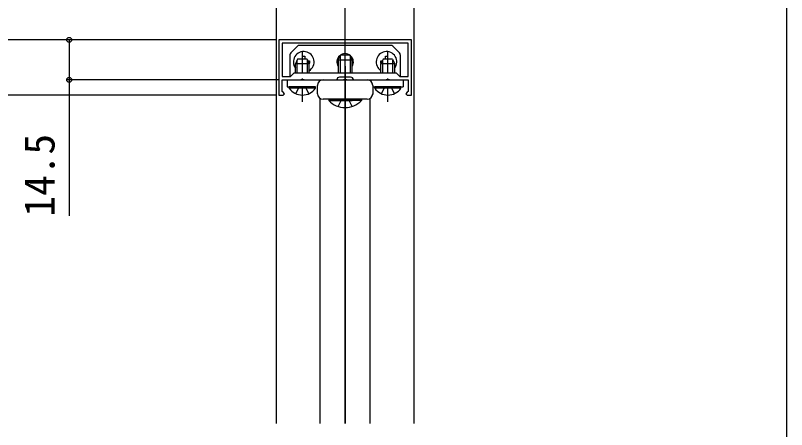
# Model space of a CAD drawing. Units: millimetres, scale not verified. Extents: x -875 to 875, y -1300 to 1293.
# Drawn here: x -729.5 to -450, y 596.5 to 746.5 of the extents above; entities that cross this region are included whole.
import ezdxf
from ezdxf.enums import TextEntityAlignment as Align

# ---------------------------------------------------------------- set-up
doc = ezdxf.new("R2010")
doc.units = ezdxf.units.MM
doc.header["$LTSCALE"] = 8
for name, color, linetype in [('0-3_YKK_11', 7, 'Continuous'), ('0-4_YKK_12', 2, 'Continuous'), ('0-5_YKK_13', 4, 'Continuous'), ('0-6_YKK_D', 6, 'Continuous'), ('0-8_YSS_K', 3, 'Continuous')]:
    doc.layers.add(name, color=color, linetype=linetype)
doc.styles.add('ＭＳ ゴシック', font='')
doc.styles.get('ＭＳ ゴシック').set_extended_font_data('MS Gothic')

msp = doc.modelspace()

# ---------------------------------------------------------------- linework, layer by layer
at = {"layer": '0-3_YKK_11'}
for points in [[(-586, 737.699), (-634, 737.699), (-634, 717.699), (-632.5, 717.699), (-632, 718.199), (-632.5, 718.699), (-632.8, 718.999), (-632.8, 723.199), (-626.171, 723.199), (-625.979, 723.341), (-625.021, 723.341), (-624.829, 723.199), (-610.671, 723.199), (-610.479, 723.341), (-609.521, 723.341), (-609.329, 723.199), (-595.171, 723.199), (-594.979, 723.341), (-594.021, 723.341), (-593.829, 723.199), (-587.2, 723.199), (-587.2, 718.999), (-587.5, 718.699), (-588, 718.199), (-587.5, 717.699), (-586, 717.699)], [(-587.2, 736.499), (-632.8, 736.499), (-632.8, 724.399), (-629.8, 724.399), (-628.5, 725.699), (-591.5, 725.699), (-590.2, 724.399), (-587.2, 724.399)]]:
    msp.add_lwpolyline(points, close=True, dxfattribs=at)
at = {"layer": '0-4_YKK_12'}
msp.add_line((-585, 598.699), (-585, 791.699), dxfattribs=at)
msp.add_lwpolyline([(-616.5, 791.699), (-635, 791.699), (-635, 598.699)], dxfattribs=at)
at = {"layer": '0-5_YKK_13'}
for p, q in [((-627.293, 735.406), (-629.707, 732.992)), ((-593.414, 735.699), (-626.586, 735.699)), ((-592.707, 735.406), (-590.293, 732.992)), ((-630, 732.284), (-630, 724.399)), ((-625.5, 725.699), (-625.5, 733.199)), ((-610, 725.699), (-610, 734.925)), ((-594.5, 725.699), (-594.5, 733.199)), ((-590, 732.284), (-590, 724.399)), ((-627.2, 730.699), (-628, 728.999)), ((-623.8, 730.699), (-627.2, 730.699)), ((-623.8, 730.699), (-623, 728.999)), ((-612.5, 730.499), (-611.7, 732.199)), ((-612.5, 730.499), (-612.5, 725.699)), ((-612.5, 730.499), (-607.5, 730.499)), ((-611.846, 731.889), (-611.846, 725.699)), ((-608.3, 732.199), (-611.7, 732.199)), ((-607.5, 730.499), (-608.3, 732.199)), ((-608.154, 731.889), (-608.154, 725.699)), ((-607.5, 725.699), (-607.5, 730.499)), ((-596.2, 730.699), (-597, 728.999)), ((-592.8, 730.699), (-596.2, 730.699)), ((-592.8, 730.699), (-592, 728.999)), ((-623, 728.999), (-628, 728.999)), ((-610, 728.199), (-610, 598.699)), ((-596.864, 729.289), (-597.05, 729.289)), ((-592, 728.999), (-597, 728.999)), ((-608, 724.199), (-612, 724.199)), ((-610, 723.199), (-610, 724.199)), ((-631, 723.199), (-589, 723.199)), ((-631, 723.199), (-631, 720.699)), ((-625.5, 723.199), (-625.5, 723.699)), ((-620, 718.199), (-620, 721.199)), ((-619, 723.152), (-619, 723.199)), ((-618, 723.199), (-602, 723.199)), ((-601, 722.931), (-601, 723.199)), ((-600, 721.199), (-600, 717.867)), ((-594.5, 723.199), (-594.5, 723.699)), ((-589, 723.199), (-589, 720.699)), ((-631, 720.699), (-620.946, 720.699)), ((-620.75, 720.699), (-630.25, 720.699)), ((-627.85, 718.198), (-626.645, 720.669)), ((-626.645, 720.669), (-626.589, 720.699)), ((-625.5, 715.199), (-625.5, 720.699)), ((-624.355, 720.669), (-624.411, 720.699)), ((-623.15, 718.198), (-624.355, 720.669)), ((-620.75, 720.19), (-620.75, 720.699)), ((-600, 720.699), (-589, 720.699)), ((-589.75, 720.699), (-599.25, 720.699)), ((-596.85, 718.198), (-595.645, 720.669)), ((-595.645, 720.669), (-595.589, 720.699)), ((-594.5, 715.199), (-594.5, 720.699)), ((-593.355, 720.669), (-593.411, 720.699)), ((-592.15, 718.198), (-593.355, 720.669)), ((-589.75, 720.19), (-589.75, 720.699)), ((-618.999, 598.699), (-618.999, 716.466)), ((-602, 716.199), (-618, 716.199)), ((-615.9, 716.199), (-607.5, 716.199)), ((-615.9, 716.199), (-615.9, 715.69)), ((-615.9, 715.69), (-607.5, 715.69)), ((-604.1, 716.199), (-612.5, 716.199)), ((-612.5, 713.587), (-611.226, 716.199)), ((-604.1, 715.69), (-612.5, 715.69)), ((-610, 711.091), (-610, 716.199)), ((-607.5, 713.587), (-608.774, 716.199)), ((-604.1, 716.199), (-604.1, 715.69)), ((-600.999, 716.467), (-600.999, 598.699))]:
    msp.add_line(p, q, dxfattribs=at)
for points in [[(-627.346, 725.699), (-627.346, 728.199), (-627.346, 730.389)], [(-625.41, 730.929), (-625.41, 731.749), (-624.59, 731.749), (-624.59, 730.929)], [(-623.654, 725.699), (-623.654, 728.199), (-623.654, 730.389)], [(-623.522, 730.109), (-622.95, 730.109), (-622.95, 729.289), (-623.136, 729.289)], [(-597.05, 729.289), (-597.05, 730.109), (-596.478, 730.109)], [(-596.346, 725.699), (-596.346, 728.199), (-596.346, 730.389)], [(-595.41, 730.929), (-595.41, 731.749), (-594.59, 731.749), (-594.59, 730.929)], [(-592.654, 725.699), (-592.654, 728.199), (-592.654, 730.389)], [(-628, 725.699), (-628, 728.199), (-628, 728.999)], [(-623, 725.699), (-623, 728.199), (-623, 728.999)], [(-597, 725.699), (-597, 728.199), (-597, 728.999)], [(-592, 725.699), (-592, 728.199), (-592, 728.999)], [(-620.75, 720.19), (-630.25, 720.19), (-630.25, 720.699)], [(-589.75, 720.19), (-599.25, 720.19), (-599.25, 720.699)]]:
    msp.add_lwpolyline(points, dxfattribs=at)
for centre, radius, start, end in [((-626.586, 734.699), 1, 90, 135), ((-593.414, 734.699), 1, 45, 90), ((-629, 732.284), 1, 135, 180), ((-625, 729.699), 3.75, 302.23095, 216.8699), ((-610, 729.699), 3, 326.44269, 213.55731), ((-595, 729.699), 3.75, 323.1301, 237.76905), ((-591, 732.284), 1, 0, 45), ((-626.23, 730.929), 0.82, 343.71068, 0), ((-623.77, 730.929), 0.82, 180, 196.28932), ((-596.23, 730.929), 0.82, 343.71068, 0), ((-593.77, 730.929), 0.82, 180, 196.28932), ((-612, 723.199), 1, 90, 180), ((-608, 723.199), 1, 0, 90), ((-618, 721.199), 2, 90, 180), ((-602, 721.199), 2, 0, 90), ((-625.5, 723.473), 5.774, 214.65097, 325.34903), ((-594.5, 723.473), 5.774, 214.65097, 325.34903), ((-618, 718.199), 2, 180, 270), ((-610, 721.431), 8.232, 224.2189, 315.7811), ((-602, 718.199), 2, 270, 0)]:
    msp.add_arc(centre, radius, start, end, dxfattribs=at)
at = {"layer": '0-6_YKK_D'}
for p, q in [((-450, 821.199), (-450, 31.199)), ((-635, 737.699), (-741, 737.699)), ((-635, 737.699), (-741, 737.699)), ((-635, 737.699), (-711, 737.699)), ((-633.8, 723.199), (-711, 723.199)), ((-634.891, 717.699), (-741, 717.699))]:
    msp.add_line(p, q, dxfattribs=at)
msp.add_lwpolyline([(-710, 737.699), (-710, 723.199), (-710, 673.995)], dxfattribs=at)
for centre in [(-710, 737.699), (-710, 723.199)]:
    msp.add_circle(centre, 0.875, dxfattribs=at)
at = {"layer": '0-8_YSS_K'}
msp.add_line((-610, 598.699), (-610, 832.417), dxfattribs=at)

# ---------------------------------------------------------------- texts
at = {"layer": '0-6_YKK_D', "style": 'ＭＳ ゴシック'}
msp.add_text('14.5', height=11, rotation=90, dxfattribs=at).set_placement((-712, 673.694), align=Align.BOTTOM_LEFT)

doc.saveas('drawing.dxf')
